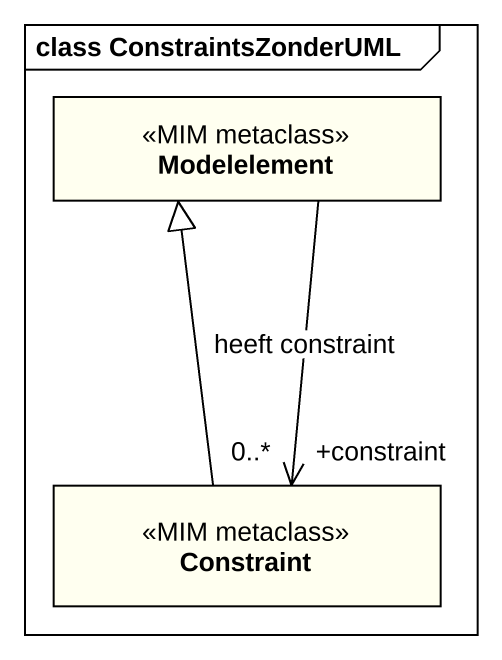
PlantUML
@startuml
mainframe class ConstraintsZonderUML
hide circle
hide empty members
class Modelelement <<MIM metaclass>> #FFFFF0
class Constraint <<MIM metaclass>> #FFFFF0
Modelelement --> "+constraint\n0..*" Constraint : heeft constraint
Constraint -up-|> Modelelement
@enduml
